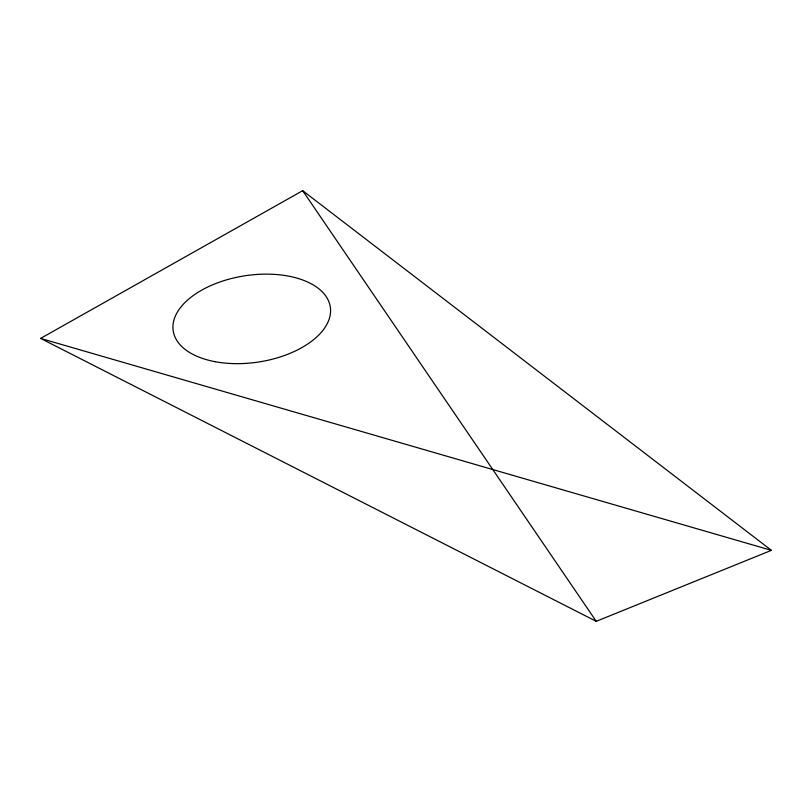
<?xml version="1.0" encoding="UTF-8"?>
<svg xmlns="http://www.w3.org/2000/svg" width="812" height="812" viewBox="0 0 812 812"><rect width="100%" height="100%" fill="white"/><g stroke="black" fill="none" stroke-linecap="round" stroke-linejoin="round"><path stroke-width="1.22" d="M40.6 338.411L302.683 190.678L771.4 550.343L596.241 621.322L40.6 338.411L771.4 550.343M302.683 190.678L596.241 621.322M215.089 361.695A79.454 43.655 -8.6 0 0 330.514 308.946A79.454 43.655 -8.6 0 0 209.618 286.128A79.454 43.655 -8.6 0 0 215.089 361.695"/></g></svg>
